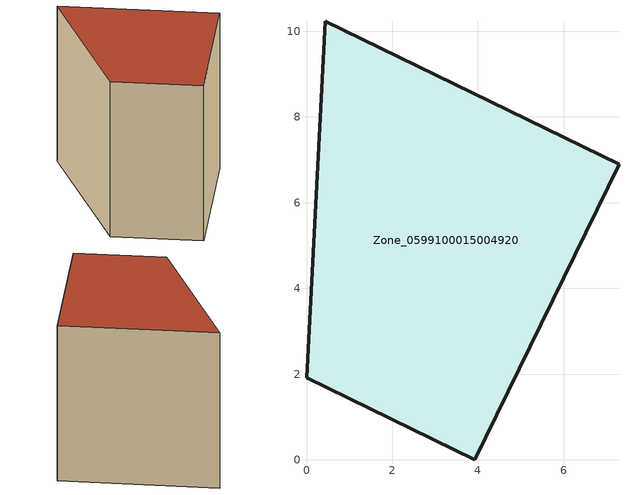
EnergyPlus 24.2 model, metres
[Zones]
Zone_0599100015004920
 floor ground (C_G): 3.93,0 0,1.92 0.44,10.24 7.29,6.89 z1.5
 wall outside (C_F): 0,1.92 3.93,0 7.29,6.89 0.44,10.24 0,1.92 z1.5:9.58
 roof outside (C_R): 7.29,6.89 0.44,10.24 0,1.92 3.93,0 z9.58
[BUILDING]
Pand.0599100015004920: North Axis=0; Terrain=City; Loads Convergence Tolerance Value=0.04; Temperature Convergence Tolerance Value=0.4; Solar Distribution=FullExterior; Maximum Number of Warmup Days=25; Minimum Number of Warmup Days=1
[Site:Location]
Rotterdam.The.Hague.AP_ZH_NLD Design_Conditions: Latitude=51.96; Longitude=4.45; Time Zone=1; Elevation=-4.5
[SITE:GROUNDTEMPERATURE:BUILDINGSURFACE]
18, 18, 18, 18, 18, 18, 18, 18, 18, 18, 18, 18
[MATERIAL] Thermal Absorptance=0.9; Solar Absorptance=0.7; Visible Absorptance=0.7
Name | Roughness | Thickness | Conductivity | Density | Specific Heat
G.TI.1975-1991 | MediumSmooth | 0.15 | 0.288461 | 540 | 1210
F.TI.1975-1991 | Rough | 0.3 | 0.230769 | 1920 | 840
R.TI.1975-1991 | MediumRough | 0.2 | 0.153846 | 1500 | 1000
[CONSTRUCTION]
C_G: G.TI.1975-1991
C_F: F.TI.1975-1991
C_R: R.TI.1975-1991
[ZONE]
Zone_0599100015004920: Type=1; Multiplier=1; Ceiling Height=Autocalculate; Volume=Autocalculate; Floor Area=autocalculate; Part of Total Floor Area=Yes
[ZONEINFILTRATION:DESIGNFLOWRATE]
Infil_Zone_0599100015004920: Zone or ZoneList or Space or SpaceList=Zone_0599100015004920; Schedule=AlwaysOn; Design Flow Rate Calculation Method=Flow/Area; Flow Rate per Floor Area=0.003; Constant Term Coefficient=1; Temperature Term Coefficient=0; Velocity Term Coefficient=0; Velocity Squared Term Coefficient=0
[HVACTEMPLATE:ZONE:IDEALLOADSAIRSYSTEM]
Zone_0599100015004920: Maximum Heating Supply Air Temperature=50; Minimum Cooling Supply Air Temperature=13; Maximum Heating Supply Air Humidity Ratio=0.0156; Minimum Cooling Supply Air Humidity Ratio=0.0077; Heating Limit=NoLimit; Cooling Limit=NoLimit; Dehumidification Control Type=ConstantSensibleHeatRatio; Cooling Sensible Heat Ratio=0.7; Dehumidification Setpoint=60; Humidification Control Type=None; Humidification Setpoint=30; Outdoor Air Method=None; Outdoor Air Flow Rate per Person=0.00944; Outdoor Air Flow Rate per Zone Floor Area=0; Outdoor Air Flow Rate per Zone=0; Demand Controlled Ventilation Type=None; Outdoor Air Economizer Type=NoEconomizer; Heat Recovery Type=None; Sensible Heat Recovery Effectiveness=0.7; Latent Heat Recovery Effectiveness=0.65
[ZONECONTROL:THERMOSTAT]
ThermostatControl_Zone_0599100015004920: Zone or ZoneList=Zone_0599100015004920; Control Type Schedule=DualSetpointControlType; Control 1=Thermostat_Zone_0599100015004920; Temperature Difference Between Cutout And Setpoint=0
[THERMOSTATSETPOINT:DUALSETPOINT]
Thermostat_Zone_0599100015004920: Heating Setpoint Temperature Schedule=HeatingSetpoint_Zone_0599100015004920; Cooling Setpoint Temperature Schedule=CoolingSetpoint_Zone_0599100015004920
[SCHEDULE:COMPACT]
HeatingSetpoint_Zone_0599100015004920: Through: 12/31, For: AllDays, Until: 24:00, 21
CoolingSetpoint_Zone_0599100015004920: Through: 12/31, For: AllDays, Until: 24:00, 24
DualSetpointControlType: Through: 12/31, For: AllDays, Until: 24:00, 4
AlwaysOn: Through: 12/31, For: AllDays, Until: 24:00, 1
